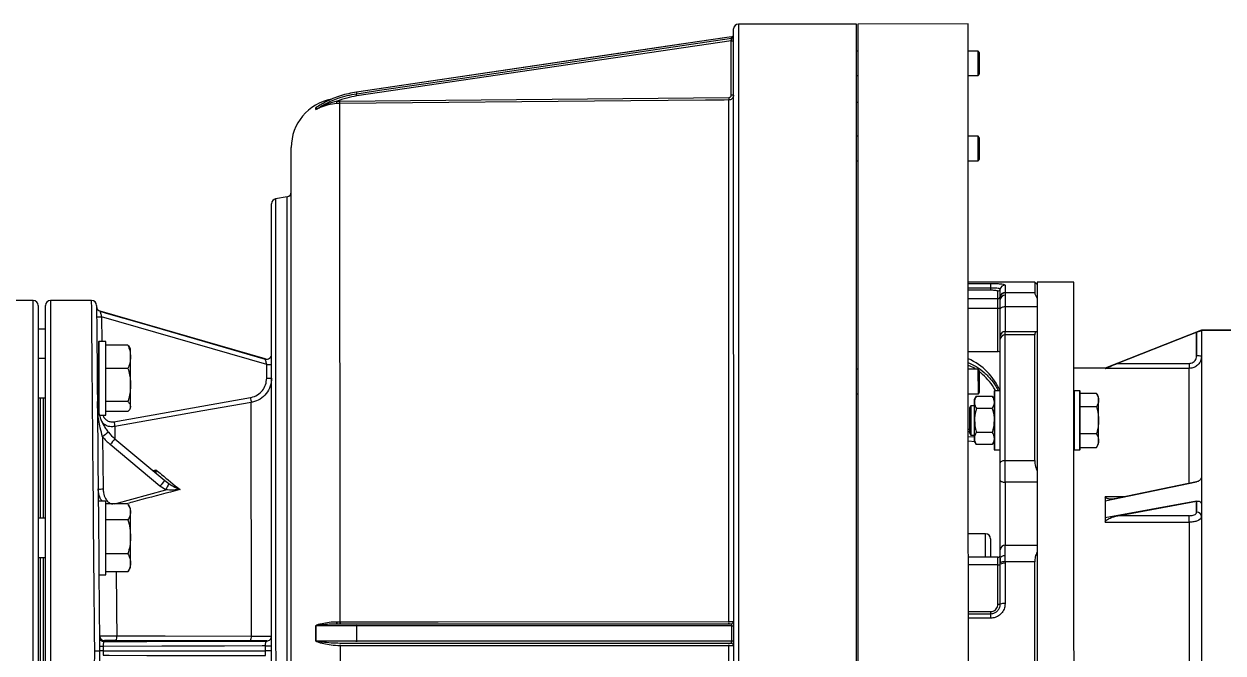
# Model space of a CAD drawing. Header units: millimetres. Extents: x 441156 to 441876, y 4514765 to 4515211.
# Drawn here: x 441241.494 to 441242.132, y 4514794.779 to 4514795.114 of the extents above; entities that cross this region are included whole.
import ezdxf

# ---------------------------------------------------------------- set-up
doc = ezdxf.new("R2010")
doc.units = ezdxf.units.MM
doc.layers.add('-LYNKA_PISCINA', color=7, linetype='Continuous', lineweight=18)
doc.layers.add('05 ESQUEMAS HIDRAULICOS nuevos_dwg _6_', color=7, linetype='Continuous', lineweight=18, true_color=0x767676)

# ---------------------------------------------------------------- blocks, each defined once
blk = doc.blocks.new('05 ESQUEMAS HIDRAULICOS nuevos_dwg_A$C47CE04E0-1107655-01_ARQ_CUARTO DEPURADORA')
at = {"layer": '-LYNKA_PISCINA', "lineweight": 25}
for p, q in [((71.379, 58.562), (71.379, 90.891)), ((71.284, 90.413), (71.379, 90.413)), ((71.298, 90.572), (71.298, 90.572)), ((76.429, 89.991), (76.379, 89.991)), ((81.336, 88.991), (81.336, 89.991)), ((76.379, 88.991), (76.429, 88.991)), ((56.033, 88.324), (56.033, 88.257)), ((76.429, 87.891), (76.379, 87.891)), ((54.376, 87.611), (54.376, 87.68)), ((54.382, 87.683), (54.382, 87.614)), ((76.429, 86.521), (76.379, 86.521)), ((81.336, 85.521), (81.336, 86.521)), ((53.379, 41.113), (53.379, 86.069)), ((76.379, 85.521), (76.429, 85.521)), ((52.579, 47.4), (52.579, 83.782)), ((81.829, 80.348), (80.929, 80.348)), ((43.079, 79.641), (43.079, 51.541)), ((43.379, 51.541), (43.379, 79.641)), ((80.929, 79.921), (82.129, 79.921)), ((43.379, 78.678), (43.079, 78.678)), ((45.829, 75.178), (45.829, 78.178)), ((46.732, 78.028), (45.839, 78.028)), ((43.379, 77.478), (43.079, 77.478)), ((45.539, 77.478), (45.475, 77.478)), ((46.732, 77.082), (45.839, 77.082)), ((76.429, 77.041), (76.379, 77.041)), ((81.336, 76.041), (81.336, 77.041)), ((89.919, 72.397), (89.919, 77.076)), ((81.989, 76.16), (81.989, 73.76)), ((82.219, 73.76), (82.219, 76.16)), ((43.079, 75.878), (43.379, 75.878)), ((43.179, 70.983), (43.179, 75.878)), ((43.279, 75.878), (43.279, 70.983)), ((45.489, 75.878), (45.539, 75.878)), ((46.732, 75.732), (45.839, 75.732)), ((46.164, 74.911), (51.718, 75.892)), ((76.379, 76.041), (76.429, 76.041)), ((46.732, 75.328), (45.839, 75.328)), ((81.903, 75.451), (81.255, 75.451)), ((86.144, 75.509), (85.479, 75.509)), ((45.703, 74.302), (45.721, 72.175)), ((80.929, 74.602), (80.979, 74.597)), ((80.979, 74.497), (80.929, 74.501)), ((80.929, 74.31), (81.179, 74.288)), ((81.903, 74.47), (81.255, 74.47)), ((86.144, 74.412), (85.479, 74.412)), ((81.193, 74.087), (80.929, 74.11)), ((81.979, 74.017), (81.928, 74.022)), ((47.745, 72.922), (47.873, 72.951)), ((45.829, 68.683), (45.829, 71.683)), ((46.732, 71.568), (45.839, 71.568)), ((43.379, 70.983), (43.079, 70.983)), ((46.732, 70.917), (45.839, 70.917)), ((81.829, 70.144), (81.829, 69.391)), ((43.079, 69.383), (43.379, 69.383)), ((43.179, 61.799), (43.179, 69.383)), ((43.279, 69.383), (43.279, 61.799)), ((46.732, 69.532), (45.839, 69.532)), ((82.129, 69.086), (80.929, 69.086)), ((80.929, 67.091), (81.829, 67.091)), ((54.376, 65.994), (54.376, 66.606)), ((54.382, 66.606), (54.382, 65.994)), ((56.046, 66.691), (71.284, 66.691)), ((51.718, 66), (46.243, 66)), ((55.361, 65.788), (55.361, 65.788))]:
    blk.add_line(p, q, dxfattribs=at)
at = {"layer": '-LYNKA_PISCINA', "lineweight": 25, "flags": 128}
for points in [[(76.379, 56.119), (76.379, 91.091), (71.579, 91.091), (71.579, 58.513)], [(80.929, 47.969), (80.929, 91.091), (76.429, 91.091), (76.429, 63.591), (76.429, 56.078)], [(71.297, 90.573), (68.778, 90.202), (56.033, 88.325)], [(71.379, 88.2), (71.284, 88.2), (71.284, 90.413), (56.046, 88.164), (56.044, 88.181), (56.041, 88.197), (56.039, 88.212), (56.037, 88.226), (56.035, 88.238), (56.034, 88.247), (56.033, 88.253), (56.033, 88.257), (56.221, 88.285), (56.972, 88.396), (59.98, 88.84), (71.298, 90.511), (71.298, 90.572), (71.11, 90.545), (70.358, 90.434), (67.35, 89.991), (56.033, 88.324), (56.033, 88.325)], [(80.929, 88.991), (81.336, 88.991), (81.379, 89.066), (81.379, 89.916), (81.336, 89.991), (80.929, 89.991)], [(55.236, 66.774), (55.361, 66.774), (55.361, 87.861), (55.236, 87.856), (55.236, 87.86), (55.235, 87.866), (55.234, 87.876), (55.234, 87.887), (55.233, 87.901), (55.231, 87.917), (55.23, 87.933), (55.229, 87.95), (55.361, 87.955)], [(55.361, 66.774), (55.551, 66.774), (56.311, 66.774), (59.351, 66.774), (71.181, 66.774), (71.181, 88), (70.991, 87.999), (70.231, 87.992), (67.191, 87.965), (55.361, 87.861), (55.361, 87.865), (55.361, 87.871), (55.361, 87.881), (55.361, 87.893), (55.361, 87.906), (55.361, 87.922), (55.361, 87.938), (55.361, 87.955), (71.18, 88.095), (71.18, 88.078), (71.18, 88.061), (71.18, 88.046), (71.18, 88.032), (71.18, 88.02), (71.181, 88.011), (71.181, 88.004), (71.181, 88)], [(80.929, 85.521), (81.336, 85.521), (81.379, 85.596), (81.379, 86.446), (81.336, 86.521), (80.929, 86.521)], [(83.729, 80.491), (83.629, 80.591), (80.929, 80.591)], [(80.929, 80.533), (81.829, 80.533), (81.829, 80.348), (81.829, 80.255), (80.929, 80.255)], [(83.629, 80.591), (83.629, 80.15), (82.425, 80.15), (82.429, 80.051), (82.429, 79.577), (82.429, 78.583)], [(80.929, 79.533), (82.129, 79.533), (82.129, 79.921), (82.129, 80.22)], [(83.629, 61.98), (83.629, 69.203), (82.425, 69.203), (82.429, 69.452), (82.39, 69.45), (82.352, 69.444), (82.318, 69.435), (82.287, 69.423), (82.263, 69.408), (82.244, 69.391), (82.233, 69.373), (82.229, 69.354), (82.229, 69.696), (82.229, 72.522), (82.229, 73.229), (82.229, 78.268), (82.229, 78.383), (82.229, 79.498), (82.229, 79.877), (82.228, 79.985), (82.227, 80.002), (82.227, 80.303)], [(82.425, 80.468), (82.425, 80.164), (82.425, 80.15)], [(41.201, 51.341), (42.879, 51.341), (42.879, 79.841), (41.201, 79.841)], [(45.373, 64.881), (45.379, 65.591), (45.373, 66.302), (45.367, 67.01), (45.361, 67.715), (45.355, 68.415), (45.349, 69.108), (45.343, 69.791), (45.337, 70.465), (45.331, 71.126), (45.326, 71.774), (45.32, 72.406), (45.315, 73.022), (45.31, 73.619), (45.305, 74.195), (45.3, 74.751), (45.295, 75.284), (45.291, 75.792), (45.287, 76.276), (45.283, 76.732), (45.279, 77.161), (45.276, 77.562), (45.273, 77.932), (45.27, 78.272), (45.267, 78.58), (45.265, 78.856), (45.263, 79.099), (45.261, 79.309), (45.259, 79.484), (45.258, 79.625), (45.257, 79.731), (45.257, 79.801), (45.256, 79.837), (45.256, 79.841), (43.579, 79.841), (43.579, 51.341)], [(45.456, 79.643), (45.456, 79.625), (45.457, 79.571), (45.458, 79.481), (45.459, 79.355), (45.46, 79.194), (45.462, 78.999), (45.464, 78.768), (45.466, 78.504), (45.469, 78.207), (45.472, 77.877), (45.475, 77.516), (45.478, 77.124), (45.482, 76.703), (45.486, 76.253), (45.49, 75.776), (45.494, 75.272), (45.499, 74.744), (45.504, 74.192), (45.509, 73.618), (45.514, 73.024), (45.519, 72.41), (45.525, 71.779), (45.531, 71.132), (45.536, 70.471), (45.542, 69.798), (45.548, 69.113), (45.554, 68.42), (45.56, 67.719), (45.566, 67.013), (45.573, 66.303), (45.579, 65.591), (45.573, 64.88)], [(80.929, 77.762), (82.129, 77.762), (82.129, 79.533), (82.229, 79.533)], [(83.729, 79.577), (82.429, 79.577), (82.39, 79.576), (82.352, 79.571), (82.318, 79.564), (82.287, 79.554), (82.263, 79.542), (82.244, 79.528), (82.233, 79.513), (82.229, 79.498)], [(45.601, 79.404), (45.842, 79.334), (47.38, 78.89), (52.323, 77.463), (52.323, 77.465), (45.602, 79.405)], [(52.379, 76.682), (52.379, 77.241), (45.66, 79.18), (45.669, 78.178)], [(83.729, 72.449), (82.429, 72.449), (82.429, 73.332), (83.629, 73.332), (83.629, 78.44), (82.429, 78.44), (82.429, 78.583), (83.729, 78.583)], [(90.419, 78.631), (90.419, 78.615), (90.419, 72.67), (90.419, 71.536), (90.419, 59.647), (90.419, 58.512), (90.419, 52.568), (90.419, 52.551)], [(45.549, 78.178), (45.539, 78.168), (45.539, 75.309)], [(45.578, 75.178), (45.829, 75.178), (45.839, 75.188), (45.839, 78.168), (45.829, 78.178), (45.549, 78.178), (45.549, 75.271)], [(82.229, 73.229), (82.233, 73.249), (82.244, 73.268), (82.263, 73.286), (82.287, 73.302), (82.318, 73.315), (82.352, 73.324), (82.39, 73.33), (82.429, 73.332), (82.429, 78.44)], [(90.219, 78.545), (90.219, 77.582), (90.219, 78.545), (87.005, 77.282), (89.919, 77.282), (89.919, 77.076), (86.501, 77.076), (86.501, 77.091), (85.229, 77.091)], [(46.807, 75.423), (46.839, 75.478), (46.839, 75.53), (46.839, 76.407), (46.839, 77.555), (46.839, 77.878), (46.807, 77.933)], [(80.929, 76.041), (81.336, 76.041), (81.379, 76.116), (81.379, 76.966), (81.336, 77.041), (80.929, 77.041)], [(82.229, 76.15), (82.219, 76.16), (81.989, 76.16), (81.979, 76.15), (81.979, 73.77), (81.989, 73.76), (82.219, 73.76), (82.229, 73.77)], [(85.229, 73.77), (85.239, 73.76), (85.469, 73.76), (85.479, 73.77), (85.479, 74.96), (85.479, 76.15), (85.469, 76.16), (85.239, 76.16), (85.229, 76.15)], [(85.239, 76.16), (85.239, 74.96), (85.239, 73.76)], [(85.469, 73.76), (85.469, 74.96), (85.469, 76.16)], [(46.278, 66.195), (46.671, 66.195), (48.247, 66.195), (51.753, 66.188), (51.753, 75.697), (51.359, 75.628), (49.783, 75.349), (46.198, 74.716)], [(81.979, 74.11), (81.903, 73.979), (81.255, 73.979), (81.179, 74.11), (81.179, 74.224), (81.179, 74.96), (81.179, 75.697), (81.179, 75.81), (81.255, 75.942), (81.903, 75.942), (81.979, 75.81)], [(85.479, 73.863), (86.144, 73.863), (86.229, 74.01), (86.229, 74.138), (86.229, 74.96), (86.229, 75.783), (86.229, 75.91), (86.144, 76.057), (85.479, 76.057)], [(81.179, 75.56), (81.031, 75.56), (80.979, 75.47), (80.979, 74.45), (81.031, 74.36), (81.179, 74.36)], [(81.031, 75.56), (81.031, 74.96), (81.031, 74.36)], [(46.205, 74.214), (48.227, 72.517), (48.395, 72.394)], [(46.196, 71.568), (46.194, 71.575), (48.269, 72.137), (48.034, 72.29), (46.012, 73.987)], [(82.229, 72.522), (82.233, 72.508), (82.244, 72.494), (82.263, 72.481), (82.287, 72.47), (82.318, 72.461), (82.352, 72.454), (82.39, 72.45), (82.429, 72.449), (82.429, 69.879)], [(86.501, 71.685), (90.219, 72.46), (87.005, 71.79)], [(87.297, 71.851), (86.501, 71.851), (86.501, 70.816), (89.919, 70.816), (89.919, 60.367), (89.919, 60.099), (87.005, 60.099), (90.219, 59.506), (90.219, 59.958)], [(45.552, 68.683), (45.829, 68.683), (45.839, 68.693), (45.839, 71.673), (45.829, 71.683), (45.549, 71.683), (45.539, 71.673)], [(46.746, 68.823), (46.839, 68.983), (46.839, 69.166), (46.839, 70.225), (46.839, 71.243), (46.839, 71.383), (46.746, 71.544)], [(89.919, 70.816), (89.919, 71.083), (87.005, 71.083), (90.219, 71.676), (90.219, 71.224), (90.219, 71.676), (86.501, 70.99)], [(81.631, 69.391), (81.631, 70.344), (80.929, 70.35)], [(82.429, 69.452), (82.429, 69.879), (83.729, 69.879)], [(82.129, 67.478), (82.129, 69.086), (82.129, 69.391), (80.929, 69.391)], [(46.744, 68.824), (46.732, 68.799), (45.839, 68.799)], [(82.227, 67.489), (82.227, 69.106), (82.228, 69.166)], [(82.425, 69.203), (82.425, 69.145), (82.425, 67.51)], [(80.929, 67.18), (81.829, 67.18), (81.829, 67.091), (81.829, 66.91), (80.929, 66.91)], [(56.033, 66.608), (56.033, 65.995), (56.221, 65.995), (56.972, 65.995), (59.98, 65.995), (71.298, 65.995), (71.298, 66.607), (71.11, 66.607), (70.358, 66.607), (67.35, 66.607), (56.033, 66.607)], [(45.774, 66.005), (45.774, 65.971), (45.96, 65.972), (47.497, 65.975), (52.379, 65.988), (52.379, 65.993)], [(71.284, 65.891), (56.046, 65.891), (55.36, 65.891)], [(52.323, 65.787), (52.195, 65.787), (50.657, 65.783), (48.117, 65.777), (45.722, 65.771), (45.723, 65.591), (45.722, 65.409), (45.962, 65.408), (47.499, 65.404), (50.039, 65.398), (52.313, 65.392), (52.323, 65.392), (52.323, 65.591), (52.323, 65.787), (52.579, 65.787)], [(45.723, 65.591), (46.528, 65.591), (52.323, 65.591)], [(55.361, 61.395), (55.361, 61.395), (55.551, 61.395), (56.311, 61.395), (59.351, 61.395), (71.181, 61.395), (71.181, 65.788), (70.991, 65.788), (70.231, 65.788), (67.191, 65.788), (55.361, 65.788), (55.361, 61.395)]]:
    blk.add_lwpolyline(points, dxfattribs=at)
for points in [[(52.744, 47.203), (53.214, 47.12), (53.214, 84.062), (52.744, 83.979)], [(85.229, 80.591), (83.729, 80.591), (83.729, 50.591), (85.229, 50.591)], [(86.501, 77.091), (90.419, 78.631), (95.379, 78.631), (90.419, 78.631)]]:
    blk.add_lwpolyline(points, close=True, dxfattribs=at)
at = {"layer": '-LYNKA_PISCINA', "lineweight": 25}
for centre, radius, start, end in [((71.579, 90.891), 0.2, 90, 180), ((71.284, 90.667), 0.095, 278.149, 359.99), ((71.284, 90.667), 0.095, 278.1153, 359.9945), ((71.284, 90.666), 0.0947, 278.2074, 359.9104), ((71.284, 90.605), 0.0946, 278.132, 359.8574), ((55.379, 86.069), 2, 100.3171, 180), ((54.329, 87.762), 0.0943, 299.9416, 303.7829), ((54.329, 87.694), 0.0952, 299.8915, 303.6953), ((52.779, 83.782), 0.2, 100, 180), ((53.179, 84.259), 0.2, 280, 0), ((82.129, 80.32), 0.0998, 269.8169, 350.1256), ((82.424, 80.268), 0.2, 89.8186, 170.1217), ((82.423, 79.966), 0.198, 89.3697, 169.4084), ((82.424, 79.951), 0.199, 89.6599, 170.1679), ((82.417, 79.863), 0.189, 86.3504, 175.8112), ((42.879, 79.641), 0.2, 0, 90), ((43.579, 79.641), 0.2, 90, 180), ((45.256, 79.641), 0.2, 0.5, 90.4256), ((45.657, 79.597), 0.2, 180.5, 253.9307), ((45.657, 79.596), 0.2, 180.5019, 253.9043), ((82.13, 80.02), 0.0992, 269.3659, 349.4144), ((45.56, 84.911), 5.731, 269.0003, 270.9997), ((82.429, 78.383), 0.2, 90, 180), ((82.416, 78.253), 0.187, 85.9243, 175.2397), ((52.379, 77.657), 0.2, 253.9022, 0), ((52.379, 77.655), 0.2, 253.9003, 359.994), ((90.269, 76.144), 1.439, 84.0135, 91.989), ((52.429, 82.972), 5.732, 269.5001, 271.4996), ((79.917, 75.184), 2.5, 22.9828, 66.1166), ((52.429, 82.413), 5.732, 269.5001, 271.4996), ((88.452, 82.338), 37.296, 189.9526, 190.2567), ((82.792, 81.341), 37.189, 189.9575, 190.2624), ((52.666, 65.821), 10.973, 127.8287, 129.3867), ((47.49, 75.749), 2.3, 218.9984, 230), ((47.49, 75.746), 2, 218.9984, 230), ((56.223, 65.516), 13.267, 139.0326, 140.3196), ((58.231, 63.831), 13.249, 139.0321, 140.3208), ((78.212, 57.611), 33.281, 153.6279, 154.1204), ((45.621, 77.905), 5.731, 269.0003, 270.9997), ((90.23, 71.035), 0.189, 3.7786, 93.335), ((81.629, 70.144), 0.2, 0, 89.5), ((82.421, 69.687), 0.192, 87.6403, 177.4269), ((82.129, 69.491), 0.1, 270, 0), ((82.147, 69.25), 0.165, 263.6067, 299.0409), ((82.388, 68.817), 0.33, 83.609, 119.0381), ((82.382, 68.89), 0.316, 82.0559, 119.1728), ((82.148, 67.762), 0.285, 266.1369, 286.2068), ((82.386, 66.942), 0.569, 86.1383, 106.205), ((54.342, 67.076), 0.471, 274.1189, 274.7739), ((54.958, 66.755), 0.279, 346.7451, 3.8581), ((53.149, 66.755), 2.212, 358.3553, 0.496), ((56.18, 66.626), 0.149, 154.0674, 187.2016), ((68.964, 66.755), 2.216, 358.3568, 0.4955), ((71.284, 66.786), 0.095, 270, 0), ((71.316, 66.787), 0.182, 264.305, 290.3773), ((45.774, 66.205), 0.2, 180.501, 270.0009), ((45.774, 66.171), 0.2, 180.5005, 270.0014), ((45.983, 66.153), 0.298, 330.8549, 8.1044), ((51.455, 66.145), 0.301, 330.9702, 8.1394), ((52.379, 66.193), 0.2, 269.9985, 359.9992), ((52.379, 66.188), 0.2, 269.9985, 359.9992), ((54.342, 66.585), 0.592, 273.2869, 273.8074), ((52.372, 65.815), 2.989, 359.4761, 1.4607), ((52.353, 65.815), 3.009, 359.4727, 1.4443), ((56.226, 65.968), 0.196, 171.9831, 203.106), ((68.175, 65.815), 3.006, 359.4724, 1.4451), ((71.284, 65.796), 0.095, 0, 90), ((71.316, 66.217), 0.224, 265.3411, 286.3842), ((45.803, 53.09), 12.681, 90.3654, 91.0184)]:
    blk.add_arc(centre, radius, start, end, dxfattribs=at)
for points, knots in [([(71.284, 90.413), (71.284, 90.417), (71.287, 90.432), (71.29, 90.457), (71.294, 90.484), (71.297, 90.504), (71.297, 90.509), (71.298, 90.511)], [0, 0, 0, 0, 0.083314, 0.317965, 0.548366, 0.775082, 1, 1, 1, 1]), ([(56.033, 88.324), (55.815, 88.282), (55.375, 88.195), (54.902, 87.989), (54.574, 87.809), (54.451, 87.729), (54.382, 87.683)], [0, 0, 0, 0, 0.371333, 0.753454, 0.85989, 1, 1, 1, 1]), ([(55.236, 87.856), (55.115, 87.842), (54.881, 87.814), (54.626, 87.726), (54.477, 87.659), (54.425, 87.634), (54.402, 87.622), (54.39, 87.616), (54.382, 87.613), (54.378, 87.611), (54.376, 87.611), (54.376, 87.611), (54.376, 87.611)], [0, 0, 0, 0, 0.393384, 0.75943, 0.88003, 0.936758, 0.957015, 0.971184, 0.986262, 0.992082, 0.998022, 1, 1, 1, 1]), ([(54.382, 87.614), (54.506, 87.693), (54.792, 87.873), (55.222, 88.057), (55.651, 88.19), (55.905, 88.234), (56.033, 88.257)], [0, 0, 0, 0, 0.247767, 0.566825, 0.782386, 1, 1, 1, 1]), ([(55.229, 87.95), (55.109, 87.919), (54.879, 87.86), (54.628, 87.749), (54.481, 87.671), (54.43, 87.641), (54.407, 87.628), (54.395, 87.621), (54.388, 87.617), (54.383, 87.615), (54.382, 87.614), (54.382, 87.614), (54.382, 87.614), (54.382, 87.614)], [0, 0, 0, 0, 0.400645, 0.770643, 0.891047, 0.946646, 0.965931, 0.978938, 0.991598, 0.995657, 0.997323, 0.999003, 1, 1, 1, 1]), ([(56.046, 88.164), (55.908, 88.139), (55.63, 88.091), (55.363, 87.997), (55.229, 87.95)], [0, 0, 0, 0, 0.497025, 1, 1, 1, 1]), ([(71.18, 88.095), (71.192, 88.096), (71.215, 88.098), (71.246, 88.117), (71.27, 88.143), (71.282, 88.173), (71.283, 88.193), (71.284, 88.2)], [0, 0, 0, 0, 0.21365, 0.427299, 0.641728, 0.857894, 1, 1, 1, 1]), ([(71.379, 88.2), (71.378, 88.186), (71.376, 88.149), (71.352, 88.093), (71.307, 88.042), (71.248, 88.007), (71.203, 88.003), (71.181, 88)], [0, 0, 0, 0, 0.141689, 0.3573938, 0.5717514, 0.7857162, 1, 1, 1, 1]), ([(54.376, 87.68), (54.376, 87.68), (54.377, 87.681), (54.381, 87.684), (54.394, 87.693), (54.407, 87.701), (54.416, 87.706)], [0, 0, 0, 0, 0.080117, 0.190115, 0.46338, 1, 1, 1, 1]), ([(54.389, 87.689), (54.389, 87.689), (54.39, 87.689), (54.393, 87.691), (54.402, 87.697), (54.41, 87.702), (54.416, 87.706)], [0, 0, 0, 0, 0.007283, 0.134155, 0.37178, 1, 1, 1, 1]), ([(81.829, 80.533), (81.873, 80.533), (81.983, 80.532), (82.151, 80.526), (82.302, 80.513), (82.405, 80.493), (82.418, 80.476), (82.425, 80.468)], [0, 0, 0, 0, 0.139937, 0.35343, 0.567936, 0.783657, 1, 1, 1, 1]), ([(82.227, 80.303), (82.223, 80.308), (82.214, 80.32), (82.145, 80.333), (82.044, 80.342), (81.932, 80.347), (81.858, 80.348), (81.829, 80.348)], [0, 0, 0, 0, 0.215609, 0.430838, 0.645386, 0.859491, 1, 1, 1, 1]), ([(82.129, 80.22), (82.127, 80.223), (82.124, 80.23), (82.087, 80.24), (82.019, 80.249), (81.93, 80.254), (81.862, 80.255), (81.829, 80.255)], [0, 0, 0, 0, 0.14562, 0.359734, 0.573074, 0.786376, 1, 1, 1, 1]), ([(83.629, 80.15), (83.635, 80.122), (83.646, 80.072), (83.703, 79.979), (83.729, 79.938)], [0, 0, 0, 0, 0.556611, 1, 1, 1, 1]), ([(45.601, 79.404), (45.601, 79.403), (45.602, 79.401), (45.608, 79.377), (45.622, 79.327), (45.64, 79.258), (45.653, 79.206), (45.66, 79.18)], [0, 0, 0, 0, 0.0944258, 0.3006459, 0.5233852, 0.7592634, 1, 1, 1, 1]), ([(83.729, 78.58), (83.697, 78.569), (83.641, 78.548), (83.633, 78.473), (83.629, 78.44)], [0, 0, 0, 0, 0.558378, 1, 1, 1, 1]), ([(90.219, 78.545), (90.243, 78.554), (90.29, 78.573), (90.353, 78.596), (90.398, 78.611), (90.417, 78.616), (90.418, 78.615), (90.419, 78.615)], [0, 0, 0, 0, 0.2354922, 0.471287, 0.6976753, 0.9072528, 1, 1, 1, 1]), ([(90.219, 78.545), (90.243, 78.554), (90.29, 78.573), (90.353, 78.596), (90.398, 78.611), (90.417, 78.616), (90.418, 78.615), (90.419, 78.615)], [0, 0, 0, 0, 0.2354922, 0.471287, 0.6976753, 0.9072528, 1, 1, 1, 1]), ([(46.732, 78.028), (46.762, 77.951), (46.822, 77.796), (46.833, 77.636), (46.839, 77.555)], [0, 0, 0, 0, 0.495456, 1, 1, 1, 1]), ([(46.807, 77.932), (46.807, 77.933), (46.796, 77.965), (46.764, 77.997), (46.732, 78.028)], [0, 0, 0, 0, 0.0154679, 1, 1, 1, 1]), ([(82.229, 77.73), (82.228, 77.734), (82.225, 77.741), (82.207, 77.751), (82.18, 77.758), (82.152, 77.761), (82.135, 77.762), (82.129, 77.762)], [0, 0, 0, 0, 0.228292, 0.456798, 0.679374, 0.891589, 1, 1, 1, 1]), ([(89.919, 77.282), (89.941, 77.284), (89.997, 77.288), (90.081, 77.323), (90.157, 77.391), (90.209, 77.481), (90.216, 77.549), (90.219, 77.582)], [0, 0, 0, 0, 0.141128, 0.355815, 0.570537, 0.785269, 1, 1, 1, 1]), ([(46.839, 77.555), (46.839, 77.544), (46.838, 77.459), (46.814, 77.299), (46.759, 77.155), (46.732, 77.082)], [0, 0, 0, 0, 0.070097, 0.5307877, 1, 1, 1, 1]), ([(52.379, 77.241), (52.372, 77.267), (52.36, 77.318), (52.343, 77.386), (52.33, 77.437), (52.324, 77.46), (52.324, 77.463), (52.323, 77.463)], [0, 0, 0, 0, 0.2399, 0.475205, 0.698139, 0.905481, 1, 1, 1, 1]), ([(80.914, 77.315), (81.026, 77.267), (81.265, 77.164), (81.585, 76.915), (81.873, 76.61), (82.061, 76.352), (82.13, 76.192), (82.143, 76.16)], [0, 0, 0, 0, 0.210455, 0.451071, 0.698659, 0.939269, 1, 1, 1, 1]), ([(81.233, 77.041), (81.218, 77.052), (81.128, 77.122), (81.02, 77.163), (80.929, 77.198)], [0, 0, 0, 0, 0.158447, 1, 1, 1, 1]), ([(86.501, 77.076), (86.502, 77.077), (86.504, 77.078), (86.525, 77.088), (86.585, 77.114), (86.748, 77.181), (86.901, 77.241), (87.005, 77.282)], [0, 0, 0, 0, 0.044539, 0.10016, 0.194496, 0.448254, 1, 1, 1, 1]), ([(90.419, 77.575), (90.413, 77.519), (90.402, 77.407), (90.316, 77.257), (90.189, 77.144), (90.049, 77.084), (89.956, 77.078), (89.919, 77.076)], [0, 0, 0, 0, 0.214723, 0.429448, 0.644169, 0.858868, 1, 1, 1, 1]), ([(46.732, 77.082), (46.755, 76.997), (46.802, 76.824), (46.834, 76.597), (46.838, 76.457), (46.839, 76.407)], [0, 0, 0, 0, 0.388494, 0.780853, 1, 1, 1, 1]), ([(51.718, 75.892), (51.73, 75.895), (51.829, 75.914), (52.01, 75.989), (52.214, 76.171), (52.352, 76.411), (52.37, 76.592), (52.379, 76.682)], [0, 0, 0, 0, 0.032107, 0.273626, 0.515625, 0.757815, 1, 1, 1, 1]), ([(52.579, 76.684), (52.568, 76.571), (52.546, 76.345), (52.373, 76.045), (52.118, 75.818), (51.892, 75.724), (51.767, 75.7), (51.753, 75.697)], [0, 0, 0, 0, 0.242117, 0.484268, 0.726285, 0.967878, 1, 1, 1, 1]), ([(82.034, 76.16), (82.028, 76.174), (81.968, 76.312), (81.794, 76.541), (81.579, 76.788), (81.424, 76.899), (81.379, 76.931)], [0, 0, 0, 0, 0.044767, 0.440607, 0.836466, 1, 1, 1, 1]), ([(46.839, 76.407), (46.835, 76.316), (46.828, 76.132), (46.781, 75.907), (46.744, 75.775), (46.732, 75.732)], [0, 0, 0, 0, 0.399478, 0.805196, 1, 1, 1, 1]), ([(45.703, 74.302), (45.668, 74.422), (45.575, 74.744), (45.51, 75.223), (45.492, 75.579), (45.49, 75.728), (45.49, 75.729)], [0, 0, 0, 0, 0.2565731, 0.6889905, 0.9979136, 1, 1, 1, 1]), ([(45.49, 75.729), (45.49, 75.728), (45.492, 75.598), (45.515, 75.376), (45.602, 75.068), (45.705, 74.834), (45.82, 74.64), (45.897, 74.538), (45.936, 74.488)], [0, 0, 0, 0, 0.001963, 0.305697, 0.520607, 0.735078, 0.867697, 1, 1, 1, 1]), ([(46.732, 75.732), (46.762, 75.7), (46.822, 75.633), (46.833, 75.565), (46.839, 75.53)], [0, 0, 0, 0, 0.4954555, 1, 1, 1, 1]), ([(81.255, 75.942), (81.234, 75.902), (81.191, 75.822), (81.183, 75.738), (81.179, 75.697)], [0, 0, 0, 0, 0.49546, 1, 1, 1, 1]), ([(81.179, 75.697), (81.179, 75.691), (81.18, 75.647), (81.196, 75.564), (81.235, 75.489), (81.255, 75.451)], [0, 0, 0, 0, 0.07009, 0.530786, 1, 1, 1, 1]), ([(81.903, 75.942), (81.924, 75.902), (81.967, 75.822), (81.975, 75.738), (81.979, 75.697)], [0, 0, 0, 0, 0.49546, 1, 1, 1, 1]), ([(81.979, 75.697), (81.979, 75.691), (81.978, 75.647), (81.962, 75.564), (81.923, 75.489), (81.903, 75.451)], [0, 0, 0, 0, 0.070089, 0.530784, 1, 1, 1, 1]), ([(86.144, 76.057), (86.168, 76.013), (86.216, 75.923), (86.224, 75.83), (86.229, 75.783)], [0, 0, 0, 0, 0.495456, 1, 1, 1, 1]), ([(86.229, 75.783), (86.229, 75.777), (86.228, 75.727), (86.21, 75.635), (86.166, 75.551), (86.144, 75.509)], [0, 0, 0, 0, 0.070095, 0.530785, 1, 1, 1, 1]), ([(45.719, 75.178), (45.721, 75.168), (45.732, 75.115), (45.794, 75.032), (45.899, 74.947), (46.029, 74.9), (46.119, 74.907), (46.164, 74.911)], [0, 0, 0, 0, 0.051119, 0.288836, 0.526, 0.763001, 1, 1, 1, 1]), ([(46.839, 75.53), (46.839, 75.525), (46.838, 75.489), (46.814, 75.42), (46.759, 75.359), (46.732, 75.328)], [0, 0, 0, 0, 0.070098, 0.530787, 1, 1, 1, 1]), ([(81.255, 75.451), (81.223, 75.324), (81.183, 75.162), (81.18, 74.996), (81.179, 74.96)], [0, 0, 0, 0, 0.784314, 1, 1, 1, 1]), ([(81.903, 75.451), (81.934, 75.329), (81.974, 75.167), (81.978, 75.001), (81.979, 74.96)], [0, 0, 0, 0, 0.75342, 1, 1, 1, 1]), ([(86.144, 75.509), (86.154, 75.473), (86.204, 75.295), (86.218, 75.109), (86.229, 74.96)], [0, 0, 0, 0, 0.199278, 1, 1, 1, 1]), ([(46.198, 74.716), (46.131, 74.711), (45.997, 74.701), (45.819, 74.759), (45.734, 74.834), (45.7, 74.865)], [0, 0, 0, 0, 0.372795, 0.745517, 1, 1, 1, 1]), ([(46.198, 74.716), (46.199, 74.682), (46.199, 74.624), (46.201, 74.443), (46.202, 74.29), (46.203, 74.216)], [0, 0, 0, 0, 0.408723, 0.71457, 1, 1, 1, 1]), ([(81.179, 74.96), (81.189, 74.826), (81.201, 74.66), (81.246, 74.5), (81.255, 74.47)], [0, 0, 0, 0, 0.80963, 1, 1, 1, 1]), ([(81.979, 74.96), (81.97, 74.832), (81.958, 74.666), (81.913, 74.506), (81.903, 74.47)], [0, 0, 0, 0, 0.770291, 1, 1, 1, 1]), ([(86.229, 74.96), (86.228, 74.919), (86.224, 74.733), (86.179, 74.553), (86.144, 74.412)], [0, 0, 0, 0, 0.222656, 1, 1, 1, 1]), ([(81.255, 74.47), (81.234, 74.43), (81.191, 74.349), (81.183, 74.266), (81.179, 74.224)], [0, 0, 0, 0, 0.49546, 1, 1, 1, 1]), ([(81.179, 74.224), (81.179, 74.218), (81.18, 74.174), (81.196, 74.091), (81.235, 74.017), (81.255, 73.979)], [0, 0, 0, 0, 0.07009, 0.530786, 1, 1, 1, 1]), ([(81.903, 74.47), (81.924, 74.43), (81.967, 74.349), (81.975, 74.266), (81.979, 74.224)], [0, 0, 0, 0, 0.49546, 1, 1, 1, 1]), ([(81.979, 74.224), (81.979, 74.218), (81.978, 74.174), (81.962, 74.091), (81.923, 74.017), (81.903, 73.979)], [0, 0, 0, 0, 0.07009, 0.530784, 1, 1, 1, 1]), ([(86.144, 74.412), (86.168, 74.367), (86.216, 74.277), (86.224, 74.185), (86.229, 74.138)], [0, 0, 0, 0, 0.495459, 1, 1, 1, 1]), ([(86.229, 74.138), (86.229, 74.131), (86.228, 74.082), (86.21, 73.989), (86.166, 73.906), (86.144, 73.863)], [0, 0, 0, 0, 0.07009, 0.530787, 1, 1, 1, 1]), ([(83.629, 73.332), (83.635, 73.252), (83.646, 73.108), (83.703, 72.958), (83.729, 72.892)], [0, 0, 0, 0, 0.556609, 1, 1, 1, 1]), ([(47.775, 72.897), (47.802, 72.91), (47.835, 72.926), (47.867, 72.947), (47.873, 72.951), (47.873, 72.951)], [0, 0, 0, 0, 0.818708, 0.988668, 1, 1, 1, 1]), ([(47.873, 72.951), (47.873, 72.951), (47.873, 72.946), (47.874, 72.915), (47.874, 72.87), (47.87, 72.828), (47.864, 72.826), (47.861, 72.825)], [0, 0, 0, 0, 0.004228, 0.066637, 0.43347, 0.734305, 1, 1, 1, 1]), ([(47.873, 72.951), (47.947, 72.891), (48.256, 72.637), (48.594, 72.36), (48.852, 72.149)], [0, 0, 0, 0, 0.236934, 1, 1, 1, 1]), ([(48.395, 72.394), (48.476, 72.346), (48.629, 72.255), (48.781, 72.182), (48.852, 72.149), (48.852, 72.149)], [0, 0, 0, 0, 0.53196, 0.997796, 1, 1, 1, 1]), ([(90.419, 72.67), (90.417, 72.652), (90.413, 72.616), (90.382, 72.561), (90.337, 72.513), (90.28, 72.477), (90.239, 72.465), (90.219, 72.46)], [0, 0, 0, 0, 0.194993, 0.389789, 0.590131, 0.804233, 1, 1, 1, 1]), ([(90.419, 72.67), (90.417, 72.652), (90.413, 72.616), (90.382, 72.561), (90.337, 72.513), (90.28, 72.477), (90.239, 72.465), (90.219, 72.46)], [0, 0, 0, 0, 0.194993, 0.389789, 0.590131, 0.804233, 1, 1, 1, 1]), ([(45.684, 71.683), (45.678, 71.69), (45.599, 71.771), (45.54, 71.948), (45.527, 72.113), (45.521, 72.175)], [0, 0, 0, 0, 0.050707, 0.640469, 1, 1, 1, 1]), ([(45.721, 72.175), (45.725, 72.124), (45.733, 71.989), (45.796, 71.806), (45.901, 71.66), (46.005, 71.59), (46.078, 71.563), (46.113, 71.568), (46.118, 71.568)], [0, 0, 0, 0, 0.194632, 0.50958, 0.72025, 0.865292, 0.980647, 1, 1, 1, 1]), ([(48.852, 72.149), (48.723, 72.115), (48.078, 71.948), (47.346, 71.756), (46.745, 71.592), (46.659, 71.568)], [0, 0, 0, 0, 0.176321, 0.881612, 1, 1, 1, 1]), ([(48.852, 72.149), (48.852, 72.149), (48.762, 72.141), (48.568, 72.128), (48.373, 72.134), (48.269, 72.137)], [0, 0, 0, 0, 0.002199, 0.466352, 1, 1, 1, 1]), ([(87.005, 71.79), (86.942, 71.779), (86.816, 71.756), (86.672, 71.758), (86.573, 71.778), (86.528, 71.799), (86.504, 71.827), (86.502, 71.843), (86.501, 71.851)], [0, 0, 0, 0, 0.3335628, 0.6652751, 0.7714179, 0.9034416, 0.9527412, 1, 1, 1, 1]), ([(46.839, 71.243), (46.839, 71.235), (46.838, 71.177), (46.814, 71.066), (46.759, 70.967), (46.732, 70.917)], [0, 0, 0, 0, 0.0700974, 0.5307869, 1, 1, 1, 1]), ([(46.744, 71.543), (46.769, 71.498), (46.824, 71.4), (46.834, 71.298), (46.839, 71.243)], [0, 0, 0, 0, 0.452223, 1, 1, 1, 1]), ([(90.219, 71.676), (90.243, 71.678), (90.29, 71.683), (90.353, 71.66), (90.398, 71.619), (90.417, 71.573), (90.418, 71.545), (90.419, 71.536)], [0, 0, 0, 0, 0.235493, 0.471284, 0.697677, 0.90725, 1, 1, 1, 1]), ([(90.219, 71.676), (90.243, 71.678), (90.29, 71.683), (90.353, 71.66), (90.398, 71.619), (90.417, 71.573), (90.418, 71.545), (90.419, 71.536)], [0, 0, 0, 0, 0.235493, 0.471284, 0.697677, 0.90725, 1, 1, 1, 1]), ([(46.732, 70.917), (46.762, 70.805), (46.822, 70.578), (46.833, 70.343), (46.839, 70.225)], [0, 0, 0, 0, 0.495458, 1, 1, 1, 1]), ([(86.501, 70.816), (86.502, 70.824), (86.504, 70.843), (86.525, 70.877), (86.585, 70.934), (86.748, 71.022), (86.901, 71.058), (87.005, 71.083)], [0, 0, 0, 0, 0.04454, 0.100162, 0.194498, 0.448256, 1, 1, 1, 1]), ([(89.919, 71.083), (89.941, 71.084), (89.997, 71.086), (90.081, 71.103), (90.157, 71.134), (90.209, 71.177), (90.216, 71.208), (90.219, 71.224)], [0, 0, 0, 0, 0.141128, 0.355815, 0.570539, 0.785269, 1, 1, 1, 1]), ([(90.419, 71.048), (90.413, 71.021), (90.402, 70.969), (90.316, 70.9), (90.189, 70.847), (90.049, 70.82), (89.956, 70.817), (89.919, 70.816)], [0, 0, 0, 0, 0.214723, 0.429448, 0.64417, 0.858868, 1, 1, 1, 1]), ([(46.839, 70.225), (46.839, 70.208), (46.838, 70.084), (46.814, 69.85), (46.759, 69.639), (46.732, 69.532)], [0, 0, 0, 0, 0.070099, 0.530789, 1, 1, 1, 1]), ([(46.732, 69.532), (46.755, 69.486), (46.802, 69.392), (46.834, 69.269), (46.838, 69.193), (46.839, 69.166)], [0, 0, 0, 0, 0.388495, 0.780856, 1, 1, 1, 1]), ([(82.228, 69.166), (82.228, 69.224), (82.229, 69.291), (82.229, 69.347), (82.229, 69.354)], [0, 0, 0, 0, 0.876856, 1, 1, 1, 1]), ([(83.729, 69.613), (83.697, 69.546), (83.641, 69.425), (83.633, 69.271), (83.629, 69.203)], [0, 0, 0, 0, 0.5583782, 1, 1, 1, 1]), ([(46.253, 68.799), (46.255, 68.639), (46.258, 68.258), (46.264, 67.63), (46.271, 66.92), (46.275, 66.437), (46.278, 66.195)], [0, 0, 0, 0, 0.190423, 0.455841, 0.727921, 1, 1, 1, 1]), ([(46.839, 69.166), (46.835, 69.116), (46.828, 69.016), (46.781, 68.894), (46.744, 68.822), (46.732, 68.799)], [0, 0, 0, 0, 0.3994803, 0.8051959, 1, 1, 1, 1]), ([(82.425, 67.51), (82.422, 67.466), (82.414, 67.355), (82.343, 67.186), (82.209, 67.033), (82.03, 66.93), (81.896, 66.916), (81.829, 66.91)], [0, 0, 0, 0, 0.1429298, 0.3585001, 0.5731556, 0.7868758, 1, 1, 1, 1]), ([(81.829, 67.091), (81.874, 67.096), (81.963, 67.105), (82.083, 67.173), (82.173, 67.274), (82.221, 67.386), (82.226, 67.46), (82.227, 67.489)], [0, 0, 0, 0, 0.21397, 0.428116, 0.642605, 0.857553, 1, 1, 1, 1]), ([(81.829, 67.18), (81.85, 67.182), (81.905, 67.185), (81.99, 67.22), (82.067, 67.288), (82.119, 67.377), (82.126, 67.445), (82.129, 67.478)], [0, 0, 0, 0, 0.137166, 0.351938, 0.567726, 0.784034, 1, 1, 1, 1]), ([(54.376, 66.606), (54.376, 66.607), (54.377, 66.611), (54.38, 66.617), (54.392, 66.63), (54.451, 66.659), (54.601, 66.7), (54.847, 66.75), (55.078, 66.772), (55.209, 66.774), (55.236, 66.774)], [0, 0, 0, 0, 0.004843, 0.010914, 0.021563, 0.065814, 0.239509, 0.576243, 0.91284, 1, 1, 1, 1]), ([(54.382, 66.606), (54.382, 66.606), (54.382, 66.607), (54.382, 66.608), (54.383, 66.61), (54.386, 66.612), (54.398, 66.619), (54.456, 66.633), (54.605, 66.654), (54.846, 66.679), (55.073, 66.69), (55.202, 66.691), (55.229, 66.691)], [0, 0, 0, 0, 0.001241, 0.002513, 0.003932, 0.006351, 0.014737, 0.055936, 0.228488, 0.569843, 0.911183, 1, 1, 1, 1]), ([(56.033, 66.608), (55.816, 66.608), (55.376, 66.607), (54.904, 66.607), (54.576, 66.606), (54.452, 66.606), (54.382, 66.606)], [0, 0, 0, 0, 0.370634, 0.752051, 0.858403, 1, 1, 1, 1]), ([(55.229, 66.691), (55.362, 66.691), (55.628, 66.691), (55.906, 66.691), (56.046, 66.691)], [0, 0, 0, 0, 0.497019, 1, 1, 1, 1]), ([(71.181, 66.774), (71.194, 66.774), (71.23, 66.774), (71.286, 66.776), (71.337, 66.778), (71.372, 66.782), (71.377, 66.785), (71.379, 66.786)], [0, 0, 0, 0, 0.131062, 0.34715, 0.564597, 0.782457, 1, 1, 1, 1]), ([(71.298, 66.607), (71.298, 66.61), (71.297, 66.624), (71.296, 66.647), (71.293, 66.671), (71.289, 66.688), (71.285, 66.69), (71.284, 66.691)], [0, 0, 0, 0, 0.067573, 0.295157, 0.527288, 0.762924, 1, 1, 1, 1]), ([(45.574, 66.203), (45.58, 66.202), (45.594, 66.2), (45.697, 66.197), (45.85, 66.195), (46.04, 66.194), (46.189, 66.194), (46.266, 66.195), (46.278, 66.195)], [0, 0, 0, 0, 0.193813, 0.38771, 0.581411, 0.774652, 0.967473, 1, 1, 1, 1]), ([(45.774, 65.971), (45.767, 65.969), (45.755, 65.964), (45.739, 65.927), (45.727, 65.873), (45.722, 65.817), (45.722, 65.783), (45.722, 65.771)], [0, 0, 0, 0, 0.237641, 0.470376, 0.690436, 0.895212, 1, 1, 1, 1]), ([(46.243, 66.008), (46.235, 66.008), (46.184, 66.008), (46.085, 66.008), (45.958, 66.008), (45.856, 66.007), (45.787, 66.006), (45.778, 66.005), (45.774, 66.005)], [0, 0, 0, 0, 0.0325097, 0.2252158, 0.4183606, 0.6120494, 0.8060273, 1, 1, 1, 1]), ([(52.379, 65.993), (52.379, 65.993), (52.377, 65.994), (52.334, 65.995), (52.19, 65.997), (51.979, 65.999), (51.805, 65.999), (51.718, 66)], [0, 0, 0, 0, 0.034546, 0.276456, 0.517861, 0.758925, 1, 1, 1, 1]), ([(51.753, 66.188), (51.861, 66.188), (52.079, 66.188), (52.343, 66.19), (52.523, 66.191), (52.577, 66.192), (52.579, 66.193), (52.579, 66.193)], [0, 0, 0, 0, 0.241158, 0.482247, 0.723621, 0.965466, 1, 1, 1, 1]), ([(52.323, 65.787), (52.324, 65.799), (52.324, 65.834), (52.33, 65.89), (52.343, 65.944), (52.36, 65.98), (52.372, 65.985), (52.379, 65.988)], [0, 0, 0, 0, 0.10318, 0.308541, 0.529341, 0.762399, 1, 1, 1, 1]), ([(55.361, 65.788), (55.239, 65.795), (55.013, 65.809), (54.7, 65.864), (54.509, 65.916), (54.413, 65.958), (54.397, 65.967), (54.387, 65.975), (54.38, 65.982), (54.377, 65.988), (54.376, 65.992), (54.376, 65.994), (54.376, 65.994)], [0, 0, 0, 0, 0.341409, 0.632423, 0.922547, 0.947686, 0.965028, 0.980684, 0.989364, 0.995205, 0.999529, 1, 1, 1, 1]), ([(54.382, 65.994), (54.506, 65.994), (54.792, 65.995), (55.222, 65.995), (55.652, 65.995), (55.905, 65.995), (56.033, 65.995)], [0, 0, 0, 0, 0.246366, 0.567734, 0.782853, 1, 1, 1, 1]), ([(55.36, 65.891), (55.239, 65.895), (54.991, 65.901), (54.685, 65.935), (54.496, 65.959), (54.42, 65.976), (54.404, 65.981), (54.393, 65.985), (54.386, 65.988), (54.383, 65.991), (54.382, 65.993), (54.382, 65.994), (54.382, 65.994), (54.382, 65.994)], [0, 0, 0, 0, 0.3467844, 0.7144839, 0.9311338, 0.9555627, 0.9720335, 0.9862092, 0.9933201, 0.9973554, 0.9988232, 0.9997607, 1, 1, 1, 1]), ([(71.284, 65.891), (71.285, 65.892), (71.288, 65.894), (71.292, 65.91), (71.296, 65.933), (71.298, 65.963), (71.298, 65.984), (71.298, 65.995)], [0, 0, 0, 0, 0.1976834, 0.4027372, 0.603902, 0.8024247, 1, 1, 1, 1]), ([(45.379, 65.591), (45.381, 65.591), (45.396, 65.591), (45.433, 65.591), (45.487, 65.591), (45.538, 65.591), (45.572, 65.591), (45.577, 65.591), (45.579, 65.591)], [0, 0, 0, 0, 0.0218, 0.14135, 0.356016, 0.570679, 0.78534, 1, 1, 1, 1]), ([(45.723, 65.591), (45.721, 65.591), (45.703, 65.591), (45.666, 65.591), (45.62, 65.591), (45.586, 65.591), (45.581, 65.591), (45.579, 65.591)], [0, 0, 0, 0, 0.031025, 0.215767, 0.477185, 0.738593, 1, 1, 1, 1]), ([(52.579, 65.591), (52.578, 65.591), (52.576, 65.591), (52.559, 65.591), (52.534, 65.591), (52.5, 65.591), (52.46, 65.591), (52.415, 65.591), (52.369, 65.591), (52.339, 65.591), (52.323, 65.591)], [0, 0, 0, 0, 0.125, 0.250001, 0.375004, 0.500003, 0.625002, 0.750001, 0.875003, 1, 1, 1, 1]), ([(71.379, 65.796), (71.378, 65.796), (71.376, 65.794), (71.352, 65.792), (71.307, 65.79), (71.248, 65.788), (71.203, 65.788), (71.181, 65.788)], [0, 0, 0, 0, 0.138915, 0.354736, 0.569893, 0.784866, 1, 1, 1, 1])]:
    blk.add_open_spline(points, degree=3, knots=knots, dxfattribs=at)

msp = doc.modelspace()

# ---------------------------------------------------------------- block references
at = {"layer": '05 ESQUEMAS HIDRAULICOS nuevos_dwg _6_', "color": 7, "lineweight": 25, "xscale": 0.0130689895048916, "yscale": 0.0130689895048916, "zscale": 0.0130689895048916, "rotation": 0.007079741121755383}
msp.add_blockref('05 ESQUEMAS HIDRAULICOS nuevos_dwg_A$C47CE04E0-1107655-01_ARQ_CUARTO DEPURADORA', (441240.93911911, 4514793.9231774, -0.00000053), dxfattribs=at)

doc.saveas('drawing.dxf')
